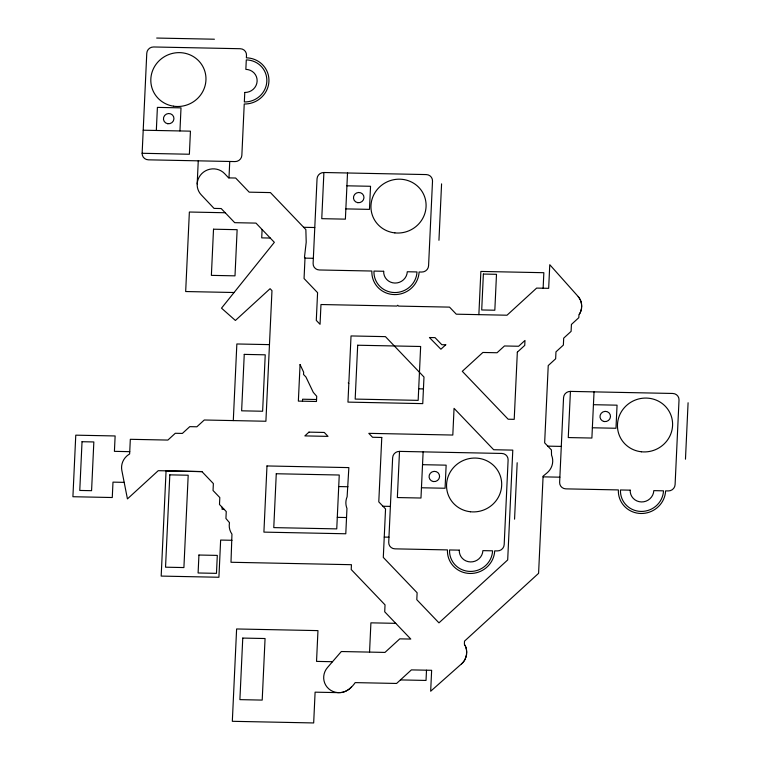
<?xml version="1.0" encoding="UTF-8"?>
<svg xmlns="http://www.w3.org/2000/svg" width="761" height="761" viewBox="0 0 761 761"><rect width="100%" height="100%" fill="white"/><g stroke="black" fill="none" stroke-linecap="round" stroke-linejoin="round"><path stroke-width="1.14" d="M142.136 153.284L146.778 53.251A6.602 6.383 -23.1 0 1 153.636 46.973L240.238 48.723A6.602 6.383 -23.1 0 1 246.497 55.268L246.383 57.836A23.762 22.963 -23.1 0 1 268.928 81.398A23.762 22.963 -23.1 0 1 244.233 104L241.855 155.301A6.602 6.383 -23.1 0 1 234.997 161.579L148.395 159.829A6.602 6.383 -23.1 0 1 142.136 153.284L189.375 154.245L190.44 131.158L143.211 130.207M156.328 130.464L157.403 107.387L181.013 107.862L179.948 130.949M197.185 183.924L198.26 160.837M228.985 177.893L229.746 161.475M222.164 507.283L222.069 509.28L224.114 509.328M233.294 420.595L236.852 343.972L269.461 344.628M262.098 229.518L261.717 237.879L270.269 238.05M302.488 401.199L302.583 399.211L316.557 399.496M323.901 172.509A6.602 6.383 -23.1 0 0 317.042 178.787L313.113 263.43A6.602 6.383 -23.1 0 0 319.373 269.974L371.863 271.03A23.762 22.963 -23.1 0 0 394.407 294.593A23.762 22.963 -23.1 0 0 419.102 271.991L421.718 272.038A6.602 6.383 -23.1 0 0 428.576 265.76L432.514 181.118A6.602 6.383 -23.1 0 0 426.246 174.573L323.901 172.509L321.76 218.673L345.38 219.149L347.52 172.985M369.551 652.101L370.911 622.84L395.758 623.345M399.506 451.387A6.602 6.383 -23.1 0 0 392.647 457.665L388.719 542.308A6.602 6.383 -23.1 0 0 394.978 548.852L447.458 549.908A23.762 22.963 -23.1 0 0 470.013 573.471A23.762 22.963 -23.1 0 0 494.698 550.869L497.323 550.916A6.602 6.383 -23.1 0 0 504.182 544.638L508.11 459.996A6.602 6.383 -23.1 0 0 501.851 453.451L399.506 451.387L397.356 497.551L420.976 498.027L423.126 451.863M438.954 240.295L441.58 183.867M426.502 670.194L426.027 680.439L400.448 679.915M478.869 314.645L480.866 271.43L543.849 272.704L543.135 288.219M464.372 644.31L464.514 641.143L538.588 573.328L543.097 476.148L546.94 472.99A15.838 15.306 -23.1 0 0 551.535 455.107L551.411 449.913L544.648 442.845L548.234 365.565L555.644 358.783L555.968 351.858L563.368 345.075L563.692 338.15L571.102 331.368L571.425 324.443L578.826 317.66L578.959 314.835C582.888 309.346 582.507 301.242 577.913 296.257L549.765 264.704L548.671 288.333L536.638 288.086L507.007 315.216L456.286 314.188L449.523 307.121L398.564 306.093L397.746 305.256L396.881 306.055L320.971 304.524L320.048 324.31L316.291 320.391L317.584 292.681L304.058 278.545L305.018 257.77L304.476 257.208L306.207 242.188L305.855 229.594L270.44 192.59L249.189 192.162L235.663 178.026L228.633 177.884L224.638 173.651A15.838 15.306 -23.1 0 0 207.658 169.865A15.838 15.306 -23.1 0 0 197.194 183.829L197.185 185.342A15.838 15.306 -23.1 0 0 201.227 194.835L214.041 208.4L221.185 208.543L234.711 222.678L255.972 223.106L274.35 242.321L221.508 308.157L235.396 320.467L270.088 288.695L271.972 290.664L265.903 421.252L204.271 420.005L196.871 426.788L189.784 426.645L182.374 433.428L175.287 433.285L167.886 440.067L130.321 439.306L129.636 453.984L128.657 454.574A15.838 15.306 -23.1 0 0 121.846 470.479L127.439 498.893L158.24 470.679L201.884 471.563L213.365 483.568L213.042 490.493L219.805 497.561L219.491 504.486L226.255 511.554L225.931 518.479L229.489 522.674A15.838 15.306 -23.1 0 0 231.953 534.136L230.992 562.265L351.439 564.7L351.221 569.532L385.037 604.881L384.714 611.806L410.807 639.069L399.782 638.85L384.971 652.415L341.337 651.53L327.515 667.483A15.838 15.306 -23.1 0 0 324.728 683.14A15.838 15.306 -23.1 0 0 337.494 692.577C344.885 693.509 351.259 688.391 355.187 682.617L396.586 683.454L411.397 669.889L431.639 670.298L430.669 691.245L461.394 663.973C467.197 659.502 468.11 649.685 464.505 644.519M514.56 519.173L517.176 462.745M570.417 391.392A6.602 6.383 -23.1 0 0 563.559 397.67L559.63 482.322A6.602 6.383 -23.1 0 0 565.889 488.866L618.37 489.922A23.762 22.963 -23.1 0 0 640.924 513.485A23.762 22.963 -23.1 0 0 665.609 490.874L668.234 490.931A6.602 6.383 -23.1 0 0 675.093 484.652L679.021 400.01A6.602 6.383 -23.1 0 0 672.762 393.466L570.417 391.392L568.267 437.565L591.887 438.041L594.037 391.867M685.471 459.187L688.087 402.759M466.617 653.889L466.531 654.641M466.683 653.138L466.693 652.386M581.566 307.863L581.471 308.614M581.642 307.111L581.67 306.35M466.379 655.392L466.217 656.134M581.318 309.356L581.147 310.098M465.998 656.857L465.77 657.59M580.928 310.821L580.681 311.544M580.386 312.248L580.072 312.942M465.475 658.294L465.171 658.988M579.711 313.618L579.321 314.283M464.505 660.234L464.809 659.663M464.01 660.976L463.573 661.613M351.259 687.145L350.716 687.706M463.078 662.203L462.583 662.793M350.174 688.258L349.594 688.762M462.041 663.345L461.489 663.887M348.995 689.257L348.367 689.704M347.72 690.141L347.045 690.531M346.369 690.902L345.656 691.226M344.952 691.54L344.21 691.787M343.477 692.025L342.716 692.215M341.965 692.377L341.194 692.491M340.424 692.586L339.653 692.624M338.883 692.643L315.102 692.168L313.675 722.95L232.324 721.304L236.614 628.967L317.965 630.612L316.538 661.395L332.509 661.718M156.68 38.05L214.412 39.22M346.921 185.808L370.54 186.283L369.475 209.37L345.855 208.894M225.208 212.747L189.365 212.024L185.674 291.539L233.979 292.509M303.649 227.292L314.778 227.52M304.999 258.131L313.351 258.302M418.693 388.814L423.43 388.919M593.437 404.7L617.057 405.175L615.982 428.262L592.362 427.777M547.796 446.136L561.295 446.412M129.741 451.663L114.416 451.349L115.13 435.958L75.767 435.168L72.913 496.724L112.276 497.523L112.989 482.132L124.176 482.36M422.526 464.686L446.146 465.161L445.071 488.248L421.451 487.772M543.069 476.852L559.868 477.185M201.96 471.649L166.06 470.926L161.18 576.087L218.911 577.257L220.642 540.063L232.01 540.291M338.721 486.564L347.967 486.745M382.973 506.246L390.383 506.398M337.285 517.347L346.54 517.528M384.248 537.085L388.957 537.18M578.227 296.638L578.693 297.228M579.131 297.836L579.54 298.474M579.911 299.121L580.253 299.796M464.866 645.176L465.228 645.832M580.548 300.481L580.824 301.185M465.523 646.527L465.808 647.221M581.052 301.898L581.252 302.621M466.036 647.934L466.255 648.657M581.404 303.354L581.528 304.096M466.407 649.39L466.55 650.132M581.613 304.847L581.661 305.599M466.626 650.883L466.693 651.625M82.036 441.713L79.772 490.445L91.577 490.683L93.841 441.951L82.036 441.713M169.817 474.854L165.537 567.192L183.905 567.563L188.195 475.225L169.817 474.854M213.518 229.204L211.377 275.368L234.997 275.843L237.137 229.679L213.518 229.204M198.935 555.026L198.098 572.985L216.466 573.356L217.304 555.397L198.935 555.026M244.776 92.462L244.338 101.955A21.65 20.928 -23.1 0 0 266.826 81.351A21.65 20.928 -23.1 0 0 246.288 59.891L245.851 69.375A11.881 11.482 -23.1 0 1 257.123 81.161A11.881 11.482 -23.1 0 1 244.776 92.462M244.252 354.388L241.627 410.816L262.621 411.244L265.237 354.816L244.252 354.388M242.759 638.079L239.896 699.635L262.203 700.091L265.066 638.527L242.759 638.079M266.978 465.951L263.905 532.12L345.789 533.775L346.959 508.424L346.493 507.121A15.838 15.306 -23.1 0 1 347.121 496.752L348.861 467.606L266.978 465.951M276.272 473.751L273.77 527.611L336.752 528.885L339.254 475.016L276.272 473.751M300.062 364.586L298.36 401.114L316.471 401.485L316.709 396.262L313.285 392.362L305.912 376.961L303.534 374.479L303.649 372.167L300.062 364.586M348.823 383.43L347.958 402.112L422.755 403.625L423.982 377.028L385.447 336.638L351.03 335.943L348.88 382.326L348.291 382.869L348.823 383.43M357.68 345.228L355.178 399.087L418.16 400.362L420.652 346.493L357.68 345.228M381.775 437.461L378.788 501.88L385.551 508.947L383.297 557.423L417.123 592.771L416.8 599.697L438.964 622.859L507.692 559.934L512.79 450.122L493.67 449.732L454.051 408.334L452.814 435.045L368.8 433.342L372.557 437.271L381.775 437.461M483.378 274.055L481.713 309.965L494.831 310.222L496.495 274.312L483.378 274.055M517.337 352.172L514.217 419.34L508.148 419.216L462.298 371.311L482.874 352.467L497.047 352.752L504.457 345.97L518.622 346.255L524.976 340.443L524.748 345.389L517.337 352.172M308.966 432.134L304.847 435.901L328.02 436.376L324.262 432.448L308.966 432.134M445.746 344.79L440.904 349.223L429.413 337.523L435.045 337.637L441.808 344.704L445.746 344.79M383.668 271.277L373.965 271.078A21.65 20.928 -23.1 0 0 394.502 292.547A21.65 20.928 -23.1 0 0 416.999 271.943L407.287 271.753A11.881 11.482 -23.1 0 1 394.94 283.054A11.881 11.482 -23.1 0 1 383.668 271.277M630.184 490.16L620.472 489.97A21.65 20.928 -23.1 0 0 641.019 511.43A21.65 20.928 -23.1 0 0 663.506 490.835L653.804 490.636A11.881 11.482 -23.1 0 1 641.456 501.946A11.881 11.482 -23.1 0 1 630.184 490.16M459.273 550.146L449.561 549.956A21.65 20.928 -23.1 0 0 470.108 571.425A21.65 20.928 -23.1 0 0 492.595 550.821L482.893 550.631A11.881 11.482 -23.1 0 1 470.545 561.932A11.881 11.482 -23.1 0 1 459.273 550.146M357.803 202.673A5.279 5.099 -23.1 0 0 363.663 195.739A5.279 5.099 -23.1 0 0 354.702 194.388A5.279 5.099 -23.1 0 0 357.803 202.673M394.873 232.885A27.729 26.797 -23.1 0 0 424.02 195.225A27.729 26.797 -23.1 0 0 376.666 190.202A27.729 26.797 -23.1 0 0 394.873 232.885M433.399 481.551A5.279 5.099 -23.1 0 0 439.268 474.607A5.279 5.099 -23.1 0 0 430.307 473.266A5.279 5.099 -23.1 0 0 433.399 481.551M470.469 511.763A27.729 26.797 -23.1 0 0 499.616 474.103A27.729 26.797 -23.1 0 0 452.262 469.08A27.729 26.797 -23.1 0 0 470.469 511.763M604.31 421.556A5.279 5.099 -23.1 0 0 610.179 414.621A5.279 5.099 -23.1 0 0 601.219 413.28A5.279 5.099 -23.1 0 0 604.31 421.556M641.38 451.777A27.729 26.797 -23.1 0 0 670.527 414.117A27.729 26.797 -23.1 0 0 623.173 409.095A27.729 26.797 -23.1 0 0 641.38 451.777M167.772 123.72A5.279 5.099 -23.1 0 0 173.641 116.785A5.279 5.099 -23.1 0 0 164.68 115.444A5.279 5.099 -23.1 0 0 167.772 123.72M173.556 106.198A27.729 26.797 -23.1 0 0 204.329 69.774A27.729 26.797 -23.1 0 0 157.289 62.725A27.729 26.797 -23.1 0 0 173.556 106.198"/></g></svg>
